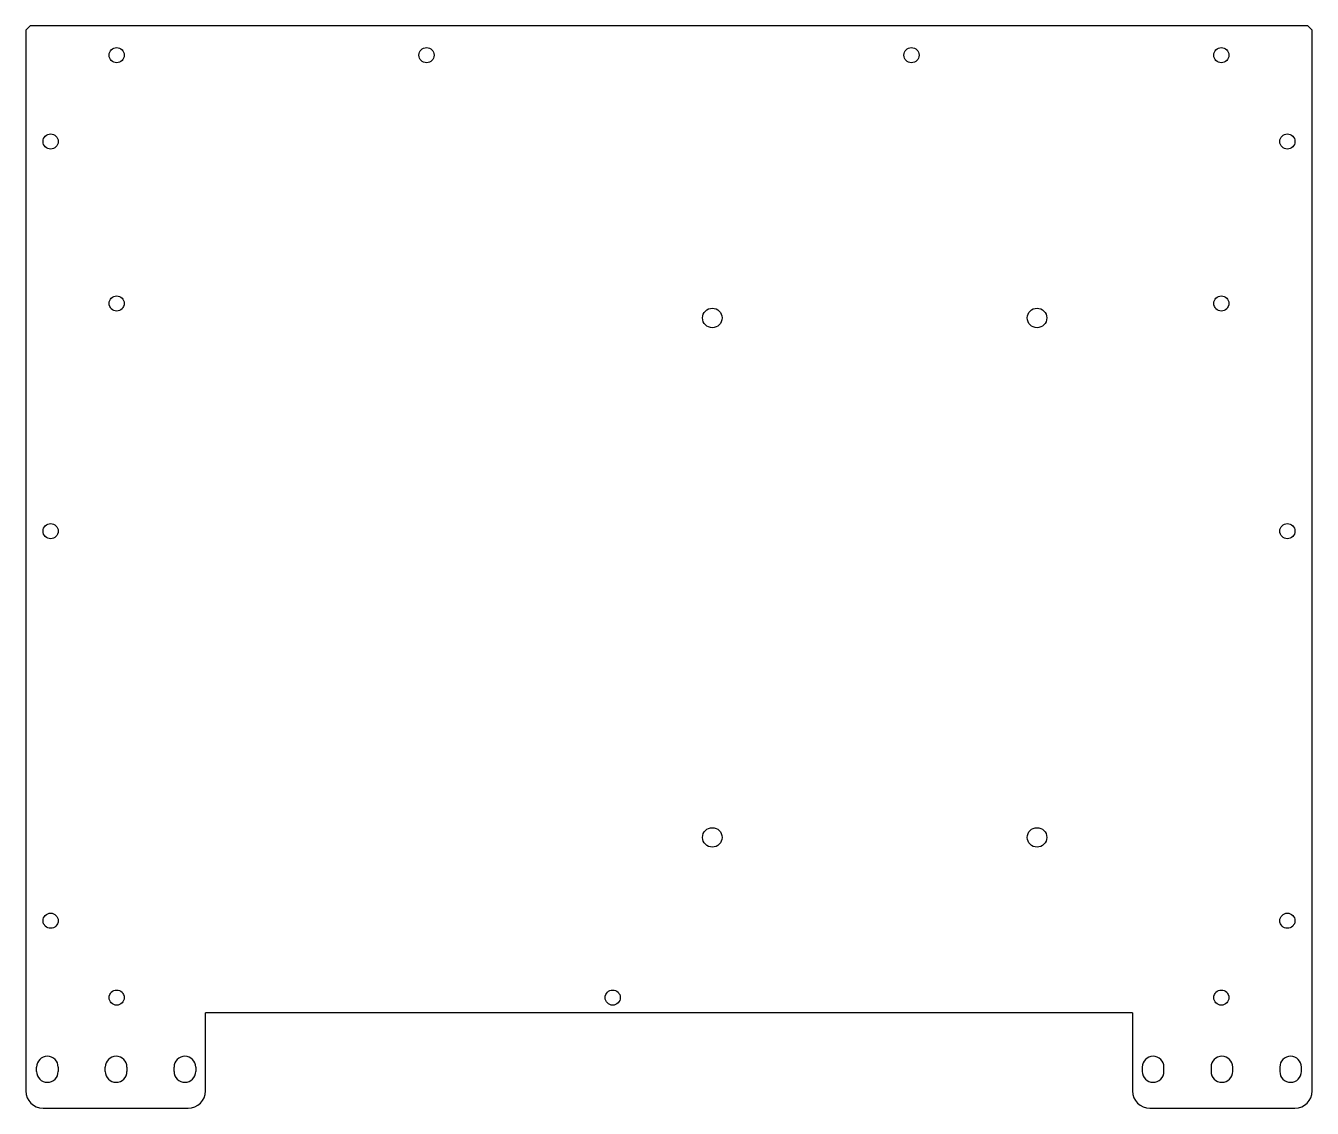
# Model space of a CAD drawing. Header units: millimetres. Extents: x -149 to 149, y -135 to 115.
import ezdxf

# ---------------------------------------------------------------- set-up
doc = ezdxf.new("R2010")
doc.units = ezdxf.units.MM

msp = doc.modelspace()

# ---------------------------------------------------------------- linework, layer by layer
at = {"color": 7, "linetype": 'Continuous', "lineweight": 25}
for p, q in [((-147.57, 115.25), (-148.57, 114.25)), ((-148.57, 114.25), (-148.57, -130.82)), ((147.57, 115.25), (-147.57, 115.25)), ((148.57, 114.25), (147.57, 115.25)), ((148.57, -130.82), (148.57, 114.25)), ((-107.07, -130.82), (-107.07, -112.75)), ((107.07, -112.75), (-107.07, -112.75)), ((107.07, -112.75), (107.07, -130.82)), ((-146.07, -126.32), (-146.07, -125.32)), ((-141.07, -125.32), (-141.07, -126.32)), ((-130.19, -126.32), (-130.19, -125.32)), ((-125.19, -125.32), (-125.19, -126.32)), ((-114.31, -126.32), (-114.31, -125.32)), ((-109.31, -125.32), (-109.31, -126.32)), ((109.31, -125.32), (109.31, -126.32)), ((114.31, -126.32), (114.31, -125.32)), ((125.19, -125.32), (125.19, -126.32)), ((130.19, -126.32), (130.19, -125.32)), ((141.07, -125.32), (141.07, -126.32)), ((146.07, -126.32), (146.07, -125.32)), ((-144.57, -134.82), (-111.07, -134.82)), ((111.07, -134.82), (144.57, -134.82))]:
    msp.add_line(p, q, dxfattribs=at)
for centre, radius in [((-127.57, 108.45), 1.75), ((-56, 108.45), 1.75), ((56, 108.45), 1.75), ((127.57, 108.45), 1.75), ((-142.82, 88.5), 1.75), ((142.82, 88.5), 1.75), ((-127.57, 51.1), 1.75), ((127.57, 51.1), 1.75), ((10, 47.75), 2.25), ((85, 47.75), 2.25), ((-142.82, -1.5), 1.75), ((142.82, -1.5), 1.75), ((10, -72.25), 2.25), ((85, -72.25), 2.25), ((-142.82, -91.5), 1.75), ((142.82, -91.5), 1.75), ((-127.57, -109.25), 1.75), ((-13, -109.25), 1.75), ((127.57, -109.25), 1.75)]:
    msp.add_circle(centre, radius, dxfattribs=at)
for centre, radius, start, end in [((-143.57, -125.32), 2.5, 0, 180), ((-127.69, -125.32), 2.5, 0, 180), ((-111.81, -125.32), 2.5, 0, 180), ((111.81, -125.32), 2.5, 0, 180), ((127.69, -125.32), 2.5, 0, 180), ((143.57, -125.32), 2.5, 0, 180), ((-143.57, -126.32), 2.5, 180, 0), ((-127.69, -126.32), 2.5, 180, 0), ((-111.81, -126.32), 2.5, 180, 0), ((111.81, -126.32), 2.5, 180, 0), ((127.69, -126.32), 2.5, 180, 0), ((143.57, -126.32), 2.5, 180, 0), ((-144.57, -130.82), 4, 180, 270), ((-111.07, -130.82), 4, 270, 0), ((111.07, -130.82), 4, 180, 270), ((144.57, -130.82), 4, 270, 0)]:
    msp.add_arc(centre, radius, start, end, dxfattribs=at)

doc.saveas('drawing.dxf')
